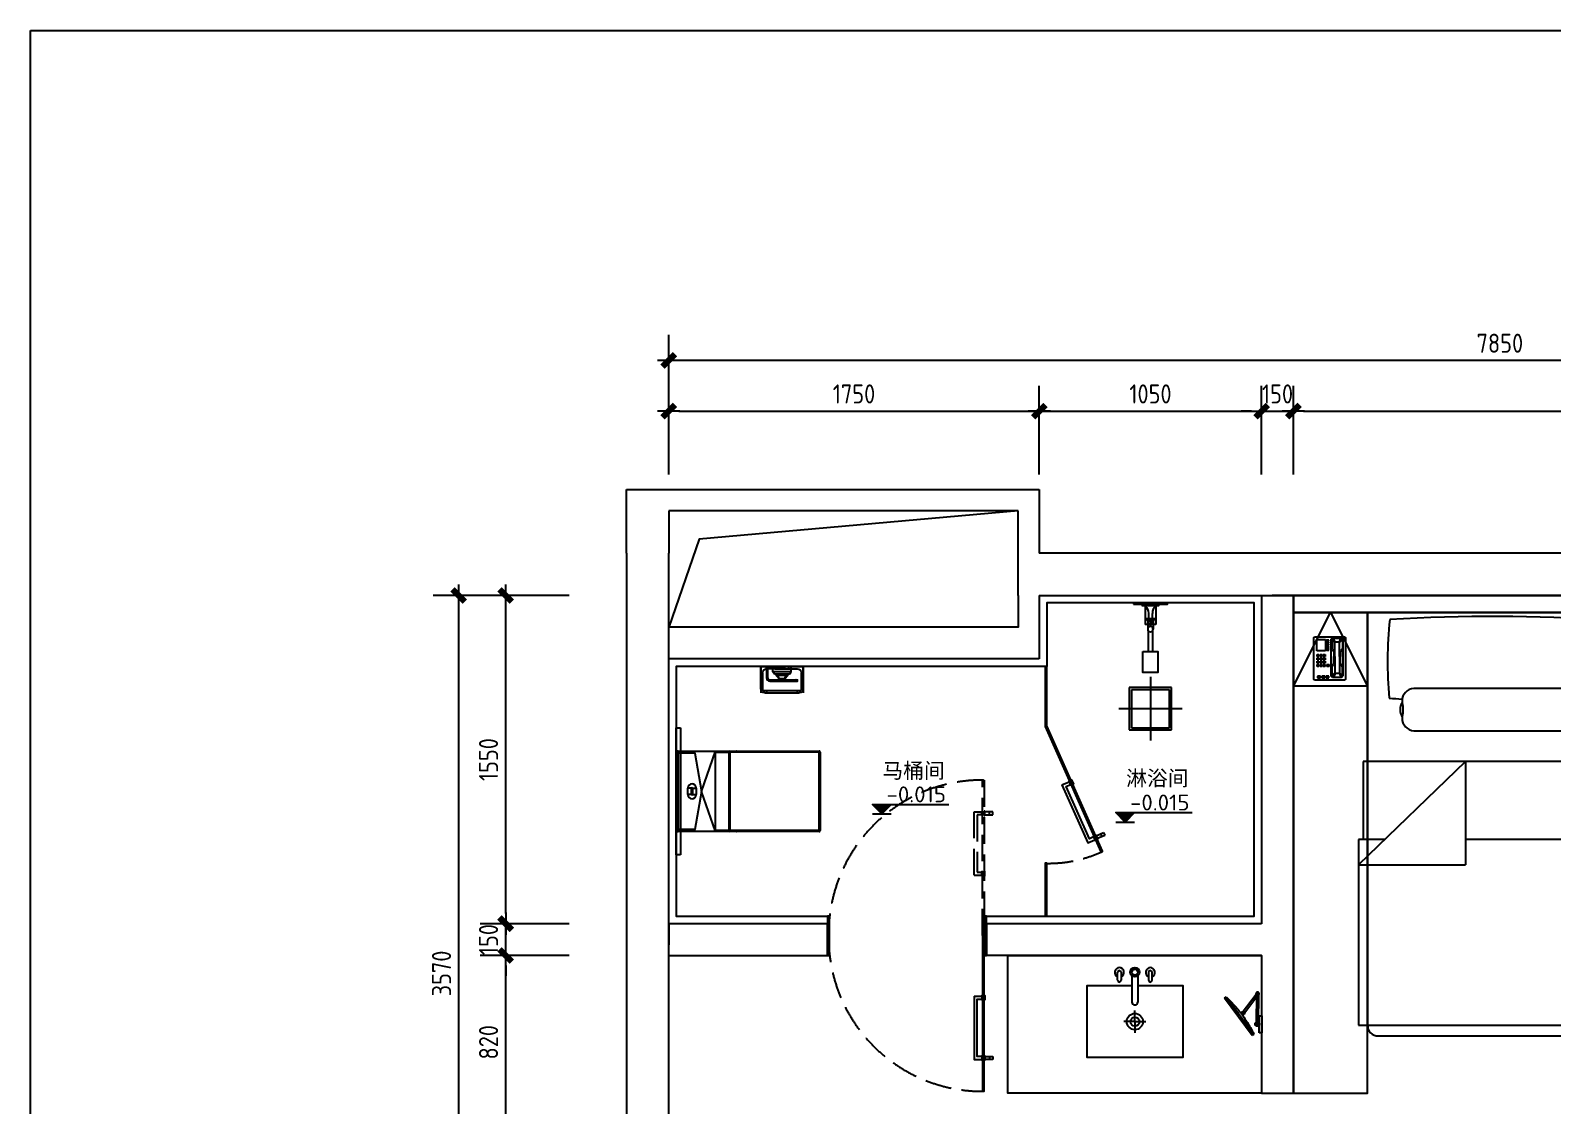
# Model space of a CAD drawing. Header units: inches. Extents: x 193953 to 255442, y -114891 to -62384.
# Drawn here: x 209316 to 216504, y -81235 to -76158 of the extents above; entities that cross this region are included whole.
import ezdxf
from ezdxf.enums import TextEntityAlignment as Align

# ---------------------------------------------------------------- set-up
doc = ezdxf.new("R2010")
doc.units = ezdxf.units.IN
doc.header["$LTSCALE"] = 500
doc.header["$MEASUREMENT"] = 0
for name, pattern in [('ACAD_ISO03W100', [30, 12, -18]), ('DASH', [0.35, 0.25, -0.1]), ('DOM-虚线', [0.35, 0.25, -0.1]), ('HIDDEN', [0.375, 0.25, -0.125, 0, 0]), ('家具平面底图$0$DOM-虚线', [0.35, 0.25, -0.1]), ('家具平面底图$0$DOM-门开启线', [0.666666, 0.333333, -0.111111, 0.111111, -0.111111])]:
    doc.linetypes.add(name, pattern=pattern)
for name, color, linetype in [('0-索引文字', 50, 'Continuous'), ('F-洁具-DOM', 1, 'Continuous'), ('F-活动家私(0.25)-DOM', 2, 'Continuous'), ('P-平面门', 2, 'Continuous')]:
    doc.layers.add(name, color=color, linetype=linetype)
doc.styles.add('DOM-romans.shx', font='dim.shx')
doc.styles.add('家具平面底图$0$st', font='SIMYOU.TTF')
doc.dimstyles.new('DOM_DIM_1 80', dxfattribs={"dimscale": 60, "dimtxt": 1.5, "dimasz": 0.8, "dimexe": 2, "dimexo": 1.5, "dimgap": 0.6, "dimtad": 1, "dimdec": 0, "dimrnd": 5, "dimzin": 12, "dimdsep": 46, "dimtxsty": 'DOM-romans.shx', "dimblk": 'DOM_Dimension_Tick', "dimcen": 0.125, "dimclrd": 44, "dimclre": 44, "dimclrt": 50, "dimadec": 0, "dimazin": 0, "dimtfac": 1, "dimtdec": 0, "dimtix": 1, "dimtmove": 2, "dimatfit": 3, "dimldrblk": 'DOM_Leader_Arrow', "dimfxl": 0, "dimtvp": 1, "dimtolj": 1, "dimtzin": 0, "dimarcsym": 0})

# ---------------------------------------------------------------- blocks, each defined once
blk = doc.blocks.new('家具平面底图$0$A$C591D7FFC')
at = {"linetype": '家具平面底图$0$DOM-虚线', "ltscale": 150}
blk.add_lwpolyline([(300, -20), (-300, -20), (-300, 0), (300, 0)], close=True, dxfattribs=at)
blk = doc.blocks.new('家具平面底图$0$A$C619B377B')
at = {"linetype": 'Continuous'}
for p, q in [((-180, 0), (180, 0)), ((-190, -185.2), (-190, -10)), ((190, -10), (190, -185.2)), ((-189.5, -186.2), (-190, -185.2)), ((-189.5, -676), (-189.5, -186.1)), ((-184.5, -185.2), (184.5, -185.2)), ((189.5, -186.2), (190, -185.2)), ((189.5, -186.1), (189.5, -676)), ((189.5, -254), (-189.5, -254)), ((185.5, -680), (-185.5, -680))]:
    blk.add_line(p, q, dxfattribs=at)
at = {"color": 8, "linetype": 'Continuous'}
for p, q in [((-180, -88.3), (-180, 0)), ((180, -88.3), (180, 0)), ((190, -10), (-190, -10)), ((-15, -55), (15, -55)), ((-15, -73), (-15, -55)), ((15, -73), (15, -55)), ((-190, -185.2), (0, -120)), ((0, -120), (-180, -88.3)), ((-15, -73), (15, -73)), ((15, -77), (-15, -77)), ((-15, -77), (-15, -95)), ((15, -95), (-15, -95)), ((180, -88.3), (0, -120)), ((0, -120), (190, -185.2)), ((15, -77), (15, -95)), ((-184.5, -250), (-184.5, -185.2)), ((184.5, -185.2), (184.5, -250)), ((-189.5, -285), (-190, -285)), ((-190, -675), (-190, -285)), ((-185.5, -250), (185.5, -250)), ((-185.5, -680), (-185.5, -250)), ((185.5, -680), (185.5, -250)), ((190, -285), (189.5, -285)), ((190, -285), (190, -675)), ((-190, -675), (-189.5, -675)), ((-189.5, -676), (189.5, -676)), ((-188.7, -679.1), (-188.4, -678.8)), ((188.4, -678.8), (188.7, -679.1)), ((189.9, -675), (190, -675))]:
    blk.add_line(p, q, dxfattribs=at)
at = {"linetype": 'Continuous'}
for centre, radius, start, end in [((-180, -10), 10, 90, 180), ((-185.5, -676), 4, 180, 270), ((185.5, -676), 4, 270, 0)]:
    blk.add_arc(centre, radius, start, end, dxfattribs=at)
at = {"color": 8, "linetype": 'Continuous'}
for centre, radius, start, end in [((180, -10), 10, 0, 90), ((-15, -75), 20, 90, 270), ((15, -75), 20, 270, 90), ((-15, -75), 2, 90, 270), ((15, -75), 2, 270, 90), ((-185, -285), 5, 155.17913, 180), ((-185.5, -254), 4, 90, 180), ((185.5, -254), 4, 0, 90), ((185, -285), 5, 0, 24.75826), ((-185, -675), 5, 180, 217.3553), ((-175, -674.8), 14.5, 191.25653, 193.3174), ((-175.6, -674.9), 13.9, 193.30813, 196.97054), ((-186.9, -676.4), 3.26, 232.02368, 236.55821), ((-183.6, -663.5), 16.5, 252.06254, 255.37073), ((-183.5, -662.9), 17.1, 255.35969, 256.56318), ((183.5, -662.9), 17.1, 283.43682, 284.64031), ((183.6, -663.5), 16.5, 284.62927, 287.93746), ((186.9, -676.4), 3.26, 303.44179, 307.97632), ((175.6, -674.9), 13.9, 343.02946, 346.69187), ((185, -675), 5, 322.62333, 0), ((175, -674.8), 14.5, 346.6826, 348.74347)]:
    blk.add_arc(centre, radius, start, end, dxfattribs=at)
at = {"color": 8, "linetype": 'Continuous', "extrusion": (0, 0, -1)}
for centre, major_axis, start_param, end_param in [((-180, -90.9), (9.99, -1.89), 3.092725, 4.663521), ((180, -90.9), (9.99, 1.89), -1.521928, 0.048868)]:
    blk.add_ellipse(centre, major_axis=major_axis, ratio=0.25825, start_param=start_param, end_param=end_param, dxfattribs=at)
at = {"linetype": 'Continuous', "extrusion": (0, 0, -1)}
for centre, start_param, end_param in [((-184.5, -186.1), 3.145147, 4.712389), ((184.5, -186.1), 4.712389, 6.279631)]:
    blk.add_ellipse(centre, major_axis=(5, 0), ratio=0.176327, start_param=start_param, end_param=end_param, dxfattribs=at)
at = {"layer": 'F-洁具-DOM'}
blk.add_blockref('家具平面底图$0$A$C591D7FFC', (0, 0), dxfattribs=at)
blk = doc.blocks.new('家具平面底图$0$dfsggag')
at = {"color": 8, "linetype": '家具平面底图$0$DOM-虚线', "ltscale": 80}
for p, q in [((-34.9, 36.8), (-42.9, 25.1)), ((-42.9, 25.1), (-42.9, 0)), ((-42.9, 25.1), (42.9, 25.1)), ((-42.9, 0), (42.9, 0)), ((-34.9, 36.8), (34.9, 36.8)), ((-27, 43.6), (-12.7, 59.3)), ((-27, 43.6), (-20.4, 42.7)), ((-27, 43.6), (-27, 36.8)), ((-11.1, 59.3), (-20.4, 42.7)), ((-20.4, 42.7), (20.4, 42.7)), ((-20.4, 42.7), (-20.4, 36.8)), ((-12.7, 59.3), (12.7, 59.3)), ((11.1, 59.3), (20.4, 42.7)), ((27, 43.6), (12.7, 59.3)), ((27, 43.6), (20.4, 42.7)), ((20.4, 42.7), (20.4, 36.8)), ((27, 43.6), (27, 36.8)), ((34.9, 36.8), (42.9, 25.1)), ((42.9, 25.1), (42.9, 0))]:
    blk.add_line(p, q, dxfattribs=at)
for points in [[(-11.3, 11.2), (-4.7, 11.2), (-4.7, 5.1), (-11.3, 5.1)], [(1.2, 11.2), (7.8, 11.2), (7.8, 5.1), (1.2, 5.1)], [(13.6, 11.2), (20.2, 11.2), (20.2, 5.1), (13.6, 5.1)]]:
    blk.add_lwpolyline(points, close=True, dxfattribs=at)
blk = doc.blocks.new('家具平面底图$0$A$C08F94FB0')
at = {"linetype": 'Continuous'}
for p, q in [((-100.5, 0), (-30.5, 0)), ((-100.5, -105), (-100.5, 0)), ((-30.5, 0), (-30.5, -7)), ((100.5, 0), (30.5, 0)), ((100.5, -105), (100.5, 0)), ((-0.5, -125), (-80.5, -125)), ((80.5, -125), (-0.5, -125))]:
    blk.add_line(p, q, dxfattribs=at)
at = {"color": 8, "linetype": 'Continuous'}
for p, q in [((-30.5, 0), (30.5, 0)), ((-91.5, -105), (-91.5, -31)), ((-0.5, -11), (-71.5, -11)), ((34.5, -11), (-36.3, -11)), ((30.5, 0), (30.5, -7)), ((34.5, -11), (71.5, -11)), ((91.5, -31), (91.5, -105)), ((-80.5, -116), (-0.5, -116)), ((-0.5, -116), (80.5, -116))]:
    blk.add_line(p, q, dxfattribs=at)
at = {"color": 8}
for p, q in [((-72.1, -116), (-72.1, -125)), ((73.5, -116), (73.5, -125))]:
    blk.add_line(p, q, dxfattribs=at)
at = {"color": 8, "linetype": 'Continuous'}
for centre, radius, start, end in [((-71.5, -31), 20, 90, 180), ((34.5, -7), 4, 180, 270), ((71.5, -31), 20, 0, 90), ((-80.5, -105), 11, 180, 270), ((80.5, -105), 11, 270, 0)]:
    blk.add_arc(centre, radius, start, end, dxfattribs=at)
at = {"linetype": 'Continuous'}
for centre, radius, start, end in [((-34.5, -7), 4, 270, 0), ((-80.5, -105), 20, 180, 270), ((80.5, -105), 20, 270, 0)]:
    blk.add_arc(centre, radius, start, end, dxfattribs=at)
blk = doc.blocks.new('家具平面底图$0$A$C2B4824DF')
for p, q in [((63.5, -57), (63.5, 72.7)), ((69.2, 73), (63.8, 73)), ((69.5, -57), (69.5, 72.7)), ((0, -13.5), (0, -72.5)), ((9.5, -13), (0.5, -13)), ((10, -73), (10, -13.5)), ((53.5, -67), (10, -67)), ((0.5, -73), (9.5, -73)), ((10, -73), (53.5, -73))]:
    blk.add_line(p, q)
at = {"color": 250}
for p, q in [((63.8, -57), (63.8, 73)), ((69.2, -57), (69.2, 73)), ((69.5, 69), (63.5, 69)), ((69.5, 66.2), (63.5, 66.2)), ((69.5, 62.1), (63.5, 62.1)), ((63.8, 65.9), (69.2, 65.9)), ((69.2, 64.9), (63.8, 64.9)), ((10, -13.5), (0, -13.5)), ((0.5, -73), (0.5, -13)), ((9.5, -73), (9.5, -13)), ((53.5, -67.3), (10, -67.3)), ((53.5, -67.3), (53.5, -67)), ((69.5, -47.1), (63.5, -47.1)), ((69.5, -51.2), (63.5, -51.2)), ((63.8, -57), (63.5, -57)), ((69.2, -49.9), (63.8, -49.9)), ((69.2, -50.9), (63.8, -50.9)), ((69.2, -57), (69.5, -57)), ((10, -72.5), (0, -72.5)), ((10, -72.7), (53.5, -72.7)), ((53.5, -72.7), (53.5, -73))]:
    blk.add_line(p, q, dxfattribs=at)
for centre, radius, start, end in [((63.8, 72.7), 0.3, 90, 180), ((69.2, 72.7), 0.3, 0, 90), ((0.5, -13.5), 0.5, 90, 180), ((9.5, -13.5), 0.5, 0, 90), ((53.5, -57), 16, 270, 0), ((53.5, -57), 10, 270, 0), ((0.5, -72.5), 0.5, 180, 270), ((9.5, -72.5), 0.5, 270, 342.30987)]:
    blk.add_arc(centre, radius, start, end)
for radius in [15.7, 10.3]:
    blk.add_arc((53.5, -57), radius, 270, 0, dxfattribs=at)
for points, start_tangent, end_tangent in [([(63.5, 66.2), (63.5, 66.1), (63.6, 66), (63.7, 65.9), (63.8, 65.9)], (0, -1), (1, 0)), ([(63.5, 65.2), (63.5, 65.1), (63.6, 65), (63.7, 64.9), (63.8, 64.9)], (0, -1), (1, 0)), ([(69.2, 65.9), (69.3, 65.9), (69.4, 66), (69.5, 66.1), (69.5, 66.2)], (1, 0), (0, 1)), ([(69.5, 65.2), (69.5, 65.1), (69.4, 65), (69.3, 64.9), (69.2, 64.9)], (0, -1), (-1, 0)), ([(63.5, -50.2), (63.5, -50.1), (63.6, -50), (63.7, -49.9), (63.8, -49.9)], (0, 1), (1, 0)), ([(63.8, -50.9), (63.7, -50.9), (63.6, -51), (63.5, -51.1), (63.5, -51.2)], (-1, 0), (0, -1)), ([(69.5, -50.2), (69.5, -50.1), (69.4, -50), (69.3, -49.9), (69.2, -49.9)], (0, 1), (-1, 0)), ([(69.5, -51.2), (69.5, -51.1), (69.4, -51), (69.3, -50.9), (69.2, -50.9)], (0, 1), (-1, 0))]:
    blk.add_spline(points, degree=3, dxfattribs=dict(at, start_tangent=start_tangent, end_tangent=end_tangent))
blk = doc.blocks.new('A$Ce1599806')
at = {"layer": 'F-洁具-DOM', "xscale": -1, "rotation": 180}
blk.add_blockref('家具平面底图$0$A$C08F94FB0', (0, 0), dxfattribs=at)
at = {"layer": 'F-洁具-DOM', "rotation": 90}
blk.add_blockref('家具平面底图$0$A$C2B4824DF', (0, 0), dxfattribs=at)
at = {"layer": 'F-洁具-DOM'}
blk.add_blockref('家具平面底图$0$dfsggag', (0, 0), dxfattribs=at)
blk = doc.blocks.new('家具平面底图$0$A$C3001446E')
at = {"color": 8, "linetype": '家具平面底图$0$DOM-门开启线', "ltscale": 100}
for p, q in [((-500, 150), (-500, -150)), ((-350, 0), (-650, 0))]:
    blk.add_line(p, q, dxfattribs=at)
at = {"color": 250}
for p, q in [((-131.9, 9.6), (-229.4, 9.6)), ((-85.6, 12.4), (-124.2, 12.4)), ((-85.6, -13.1), (-85.6, 12.4)), ((-85.6, -9.7), (-85.6, 9)), ((-85.6, 9), (-49.5, 9)), ((-131.9, -10.4), (-229.4, -10.4)), ((-85.6, -13.1), (-124.2, -13.1)), ((0, -25), (-5.9, -25))]:
    blk.add_line(p, q, dxfattribs=at)
for p, q in [((-102.2, 25, 0), (-102.2, -25, 0)), ((-77.2, 25, 0), (-102.2, 25, 0)), ((-74.7, 20.8, 0), (-79.9, 20.8, 0)), ((-77.2, 25, 0), (-77.2, 20.8, 0)), ((-13, 25, 0), (-74.7, 25, 0)), ((-77.2, -25, 0), (-102.2, -25, 0)), ((-74.7, -20.8, 0), (-79.9, -20.8, 0)), ((-77.2, -20.8, 0), (-77.2, -25, 0)), ((-13, -25, 0), (-74.7, -25, 0))]:
    blk.add_line(p, q)
at = {"color": 8}
blk.add_line((-74.7, 25, 0), (-74.7, -25, 0), dxfattribs=at)
at = {"linetype": '家具平面底图$0$DOM-虚线', "ltscale": 100}
blk.add_lwpolyline([(-600, -100), (-600, 100), (-400, 100), (-400, -100)], close=True, dxfattribs=at)
at = {"color": 8, "linetype": '家具平面底图$0$DOM-虚线', "ltscale": 100}
blk.add_lwpolyline([(-590, -90), (-590, 90), (-410, 90), (-410, -90)], close=True, dxfattribs=at)
for points in [[(-6.5, -80), (-6.5, 80), (0, 80), (0, -80)], [(-13, -40), (-13, 40), (-6.5, 40), (-6.5, -40)]]:
    blk.add_lwpolyline(points, close=True)
at = {"color": 250}
for points in [[(-229.4, -35.4), (-229.4, 34.6), (-328.7, 34.6), (-328.7, -35.4)], [(0, -25), (-9.8, -25), (-9.8, 25), (0, 25)]]:
    blk.add_lwpolyline(points, close=True, dxfattribs=at)
for points in [[(-9.8, 25), (-14.6, 25, -0.211273), (-49.5, 9, -0.201002)], [(-9.8, -25), (-14.6, -25, 0.210081), (-49.1, -9.7), (-85.6, -9.7)]]:
    blk.add_lwpolyline(points, format="xyb", dxfattribs=at)
blk.add_circle((-124, -0.4), 12.7, dxfattribs=at)
at = {"color": 8}
blk.add_circle((-93.8, 0), 4.17, dxfattribs=at)
blk.add_arc((-43.8, 0, 0), 41.7, 143.1301, 216.8699, dxfattribs=at)
blk = doc.blocks.new('A$C358C41F5')
at = {"color": 8, "linetype": 'DASH', "ltscale": 200}
for p, q in [((-99.4, -53.7), (-93.4, -58.2)), ((-93, -55.2), (-27.3, -142.1)), ((-90.5, -41.6), (-84.4, -46.1)), ((-85, -49.2), (-19.5, -136)), ((-24.9, -138), (-26.8, -9.4)), ((-14.9, -137.6), (-16.8, -9.3))]:
    blk.add_line(p, q, dxfattribs=at)
for points in [[(-168.6, -129.9), (-37.3, 46.5), (-45.3, 52.5), (-176.6, -124)], [(-12, -40), (0, -40), (0, 40), (-12, 40)]]:
    blk.add_lwpolyline(points, close=True, dxfattribs=at)
for centre, radius in [((-22, -0.7), 5), ((-89, -52.2), 4), ((-19.7, -143.8), 7.85), ((-19.7, -143.8), 5)]:
    blk.add_circle(centre, radius, dxfattribs=at)
for centre, radius, start, end in [((-579.8, 312.6), 604.1, 312.89604, 333.78331), ((-22, -0.7), 10, 300.87226, 240.87226), ((-89, -52.2), 5, 37.05191, 217.05191), ((-88.9, -52.1), 7.5, 233.33968, 53.33968), ((-21.8, -13.6), 6.6, 41.62749, 140.11703)]:
    blk.add_arc(centre, radius, start, end, dxfattribs=at)
blk = doc.blocks.new('A$C9fdc28cc')
at = {"layer": 'F-洁具-DOM'}
blk.add_blockref('A$C358C41F5', (0, 0), dxfattribs=at)
blk = doc.blocks.new('ehgerhh')
at = {"color": 8, "linetype": 'HIDDEN', "ltscale": 100}
for p in [(87188.5, -14428.5), (86683.9, -14915.7)]:
    blk.add_line(p, (87188.5, -14915.7), dxfattribs=at)
blk.add_lwpolyline([(86725.9, -13724.3), (86725.9, -15674.3, 0.414214), (86775.9, -15724.3), (87925.9, -15724.3, 0.414214), (87975.9, -15674.3), (87975.9, -13724.3)], format="xyb", close=True)
at = {"color": 8}
for points in [[(86944.2, -14283.3), (87748.9, -14283.3, 0.392708), (87803.9, -14224.1, 0.035252), (87803.3, -14215.8, -0.092308), (87803.3, -14150.8, 0.035252), (87803.9, -14142.5, 0.392708), (87748.9, -14083.3), (86944.2, -14083.3, 0.392708), (86889.2, -14142.5, 0.035252), (86889.8, -14150.8, -0.092308), (86889.8, -14215.8, 0.035252), (86889.2, -14224.1, 0.392708), (86944.2, -14283.3, -27.022466)], [(86889.8, -14150.8, 0.307692), (86889.8, -14215.8, -1.888889)], [(87803.3, -14150.8, -0.307692), (87803.3, -14215.8, 1.888889)]]:
    blk.add_lwpolyline(points, format="xyb", dxfattribs=at)
at = {"color": 8, "linetype": 'HIDDEN', "ltscale": 100}
for points in [[(87188.5, -14428.5), (86683.9, -14915.7)], [(87994.7, -14796.9), (87994.7, -14428.5), (86705.6, -14428.5), (86705.6, -14796.9)], [(86806.9, -14796.9), (86683.9, -14796.9), (86683.9, -15674.3), (88016.4, -15674.3), (88016.4, -14796.9), (87188.5, -14796.9)]]:
    blk.add_lwpolyline(points, dxfattribs=at)
at = {"color": 8}
for centre, radius, start, end in [((88733.6, -13953.3), 1912.9, 174.14901, 185.27599), ((87318.1, -21761.5), 8018, 86.09715, 93.4853), ((85960.1, -13949.1), 1912.9, 354.95315, 5.60895), ((87118, -10431.2), 3709.4, 265.52843, 266.47472), ((87451.5, -10431.2), 3709.4, 275.40607, 276.4095)]:
    blk.add_arc(centre, radius, start, end, dxfattribs=at)
at = {"layer": 'F-活动家私(0.25)-DOM', "color": 8, "style": '家具平面底图$0$st', "width": 0.8}
blk.add_text('1250*2000', height=100, rotation=270, dxfattribs=at).set_placement((87860.9, -15239.1), align=Align.MIDDLE_CENTER)
blk = doc.blocks.new('ehrhhsss')
at = {"layer": 'F-活动家私(0.25)-DOM', "color": 8, "linetype": 'DOM-虚线', "ltscale": 80}
for p, q in [((301231.8, 416361.5), (301234.6, 416364.4)), ((301231.8, 416163.2), (301231.8, 416361.5)), ((301234.6, 416364.4), (301378.3, 416364.4)), ((301246.1, 416298.3), (301246.1, 416351.4)), ((301246.1, 416351.4), (301287.8, 416351.4)), ((301287.8, 416351.4), (301287.8, 416298.3)), ((301292.1, 416348.6), (301292.1, 416344.2)), ((301303.6, 416348.6), (301292.1, 416348.6)), ((301292.1, 416344.2), (301303.6, 416344.2)), ((301303.6, 416339.9), (301292.1, 416339.9)), ((301292.1, 416339.9), (301292.1, 416335.6)), ((301292.1, 416335.6), (301303.6, 416335.6)), ((301303.6, 416331.3), (301292.1, 416331.3)), ((301292.1, 416331.3), (301292.1, 416327)), ((301303.6, 416344.2), (301303.6, 416348.6)), ((301303.6, 416335.6), (301303.6, 416339.9)), ((301303.6, 416327), (301303.6, 416331.3)), ((301313.7, 416352.9), (301319.4, 416360)), ((301313.7, 416179), (301313.7, 416352.9)), ((301319.4, 416355.7), (301318, 416350)), ((301318, 416350), (301318, 416311.2)), ((301318, 416350), (301330.9, 416337.1)), ((301319.4, 416360), (301362.5, 416360)), ((301325.2, 416358.6), (301319.4, 416355.7)), ((301325.2, 416358.6), (301359.6, 416358.6)), ((301332.3, 416339.9), (301325.2, 416358.6)), ((301330.9, 416337.1), (301332.3, 416339.9)), ((301330.9, 416272.4), (301330.9, 416337.1)), ((301352.5, 416339.9), (301332.3, 416339.9)), ((301352.5, 416339.9), (301359.6, 416358.6)), ((301353.9, 416337.1), (301352.5, 416339.9)), ((301366.8, 416350), (301353.9, 416337.1)), ((301353.9, 416272.4), (301353.9, 416337.1)), ((301359.6, 416358.6), (301365.4, 416355.7)), ((301362.5, 416360), (301369.7, 416352.9)), ((301365.4, 416355.7), (301366.8, 416350)), ((301366.8, 416350), (301366.8, 416311.2)), ((301369.7, 416352.9), (301369.7, 416180.4)), ((301378.3, 416364.4), (301381.2, 416361.5)), ((301381.2, 416361.5), (301381.2, 416163.2)), ((301287.8, 416298.3), (301246.1, 416298.3)), ((301247.6, 416281), (301256.2, 416281)), ((301247.6, 416272.4), (301247.6, 416281)), ((301256.2, 416272.4), (301247.6, 416272.4)), ((301247.6, 416265.2), (301256.2, 416265.2)), ((301247.6, 416256.6), (301247.6, 416265.2)), ((301256.2, 416281), (301256.2, 416272.4)), ((301256.2, 416265.2), (301256.2, 416256.6)), ((301261.9, 416281), (301270.6, 416281)), ((301261.9, 416272.4), (301261.9, 416281)), ((301270.6, 416272.4), (301261.9, 416272.4)), ((301261.9, 416265.2), (301270.6, 416265.2)), ((301261.9, 416256.6), (301261.9, 416265.2)), ((301270.6, 416281), (301270.6, 416272.4)), ((301270.6, 416265.2), (301270.6, 416256.6)), ((301276.3, 416272.4), (301276.3, 416281)), ((301276.3, 416281), (301284.9, 416281)), ((301284.9, 416272.4), (301276.3, 416272.4)), ((301276.3, 416265.2), (301284.9, 416265.2)), ((301276.3, 416256.6), (301276.3, 416265.2)), ((301284.9, 416281), (301284.9, 416272.4)), ((301284.9, 416265.2), (301284.9, 416256.6)), ((301292.1, 416327), (301303.6, 416327)), ((301303.6, 416322.7), (301292.1, 416322.7)), ((301292.1, 416322.7), (301292.1, 416318.4)), ((301292.1, 416318.4), (301303.6, 416318.4)), ((301303.6, 416314.1), (301292.1, 416314.1)), ((301292.1, 416314.1), (301292.1, 416309.8)), ((301292.1, 416309.8), (301303.6, 416309.8)), ((301303.6, 416305.4), (301292.1, 416305.4)), ((301292.1, 416305.4), (301292.1, 416301.1)), ((301292.1, 416301.1), (301303.6, 416301.1)), ((301303.6, 416318.4), (301303.6, 416322.7)), ((301303.6, 416309.8), (301303.6, 416314.1)), ((301303.6, 416301.1), (301303.6, 416305.4)), ((301318, 416311.2), (301320.9, 416304)), ((301320.9, 416304), (301325.2, 416296.8)), ((301325.2, 416296.8), (301326.6, 416286.8)), ((301326.6, 416286.8), (301326.6, 416272.4)), ((301326.6, 416245.1), (301326.6, 416272.4)), ((301330.9, 416272.4), (301330.9, 416194.8)), ((301353.9, 416272.4), (301353.9, 416194.8)), ((301359.6, 416296.8), (301358.2, 416286.8)), ((301358.2, 416286.8), (301358.2, 416272.4)), ((301358.2, 416245.1), (301358.2, 416272.4)), ((301364, 416304), (301359.6, 416296.8)), ((301366.8, 416311.2), (301364, 416304)), ((301256.2, 416256.6), (301247.6, 416256.6)), ((301247.6, 416249.4), (301256.2, 416249.4)), ((301247.6, 416240.8), (301247.6, 416249.4)), ((301256.2, 416240.8), (301247.6, 416240.8)), ((301247.6, 416233.6), (301256.2, 416233.6)), ((301247.6, 416225), (301247.6, 416233.6)), ((301256.2, 416225), (301247.6, 416225)), ((301256.2, 416249.4), (301256.2, 416240.8)), ((301256.2, 416233.6), (301256.2, 416225)), ((301270.6, 416256.6), (301261.9, 416256.6)), ((301261.9, 416249.4), (301270.6, 416249.4)), ((301261.9, 416240.8), (301261.9, 416249.4)), ((301270.6, 416240.8), (301261.9, 416240.8)), ((301261.9, 416233.6), (301270.6, 416233.6)), ((301261.9, 416225), (301261.9, 416233.6)), ((301270.6, 416225), (301261.9, 416225)), ((301270.6, 416249.4), (301270.6, 416240.8)), ((301270.6, 416233.6), (301270.6, 416225)), ((301284.9, 416256.6), (301276.3, 416256.6)), ((301276.3, 416240.8), (301276.3, 416249.4)), ((301276.3, 416249.4), (301284.9, 416249.4)), ((301284.9, 416240.8), (301276.3, 416240.8)), ((301276.3, 416233.6), (301284.9, 416233.6)), ((301276.3, 416225), (301276.3, 416233.6)), ((301284.9, 416225), (301276.3, 416225)), ((301284.9, 416249.4), (301284.9, 416240.8)), ((301284.9, 416233.6), (301284.9, 416225)), ((301293.6, 416225), (301293.6, 416233.6)), ((301293.6, 416233.6), (301305, 416233.6)), ((301305, 416225), (301293.6, 416225)), ((301305, 416233.6), (301305, 416225)), ((301318, 416220.7), (301320.9, 416227.9)), ((301318, 416181.9), (301318, 416220.7)), ((301318, 416181.9), (301330.9, 416194.8)), ((301320.9, 416227.9), (301325.2, 416235)), ((301325.2, 416235), (301326.6, 416245.1)), ((301332.3, 416191.9), (301325.2, 416173.3)), ((301330.9, 416194.8), (301332.3, 416191.9)), ((301352.5, 416191.9), (301332.3, 416191.9)), ((301353.9, 416194.8), (301352.5, 416191.9)), ((301352.5, 416191.9), (301359.6, 416173.3)), ((301366.8, 416181.9), (301353.9, 416194.8)), ((301359.6, 416235), (301358.2, 416245.1)), ((301364, 416227.9), (301359.6, 416235)), ((301366.8, 416220.7), (301364, 416227.9)), ((301366.8, 416181.9), (301366.8, 416220.7)), ((301234.6, 416160.3), (301231.8, 416163.2)), ((301378.3, 416160.3), (301234.6, 416160.3)), ((301249, 416179), (301249, 416170.4)), ((301263.4, 416179), (301249, 416179)), ((301249, 416170.4), (301263.4, 416170.4)), ((301263.4, 416170.4), (301263.4, 416179)), ((301269.1, 416179), (301269.1, 416170.4)), ((301283.5, 416179), (301269.1, 416179)), ((301269.1, 416170.4), (301283.5, 416170.4)), ((301283.5, 416170.4), (301283.5, 416179)), ((301303.6, 416179), (301289.2, 416179)), ((301289.2, 416179), (301289.2, 416170.4)), ((301289.2, 416170.4), (301303.6, 416170.4)), ((301303.6, 416170.4), (301303.6, 416179)), ((301320.9, 416171.8), (301313.7, 416179)), ((301319.4, 416176.1), (301318, 416181.9)), ((301325.2, 416173.3), (301319.4, 416176.1)), ((301341.1, 416171.8), (301320.9, 416171.8)), ((301362.5, 416171.8), (301320.9, 416171.8)), ((301325.2, 416173.3), (301341, 416173.3)), ((301325.2, 416173.3), (301359.6, 416173.3)), ((301359.6, 416173.3), (301365.4, 416176.1)), ((301369.7, 416180.4), (301362.5, 416171.8)), ((301365.4, 416176.1), (301366.8, 416181.9)), ((301381.2, 416163.2), (301378.3, 416160.3))]:
    blk.add_line(p, q, dxfattribs=at)
blk = doc.blocks.new('A$Cf806ce17')
at = {"color": 4}
blk.add_blockref('ehrhhsss', (-301306.5, -416364.4), dxfattribs=at)
blk = doc.blocks.new('A$Cf66d3db0')
at = {"color": 4}
blk.add_lwpolyline([(-12802.3, 7040.2), (0, 7040.2), (0, 0), (-12802.3, 0)], close=True, dxfattribs=at)
blk = doc.blocks.new('DOM_Dimension_Tick')
at = {"color": 0, "linetype": 'ByBlock'}
for p, q in [((-1.09, 0), (0, 0)), ((0, 0), (1.09, 0))]:
    blk.add_line(p, q, dxfattribs=at)
at = {"color": 0, "linetype": 'Continuous', "const_width": 0.608}
blk.add_lwpolyline([(-0.61, -0.61), (0.61, 0.61)], dxfattribs=at)
blk = doc.blocks.new('*D435')
at = {"color": 44, "lineweight": -2, "transparency": 16777216}
for p, q in [((211860.5, -80526.4), (211440.5, -80526.4)), ((211560.5, -81298.4), (211560.5, -80574.4)), ((211860.5, -81346.4), (211440.5, -81346.4))]:
    blk.add_line(p, q, dxfattribs=at)
at = {"layer": 'Defpoints', "color": 0, "transparency": 16777216}
for p in [(211560.5, -80526.4), (212330.4, -80526.4), (212230.4, -81346.4)]:
    blk.add_point(p, dxfattribs=at)
at = {"color": 44, "lineweight": -2, "transparency": 16777216, "xscale": 48, "yscale": 48, "zscale": 48}
for p, rotation in [((211560.5, -80526.4), 90), ((211560.5, -81346.4), 270)]:
    blk.add_blockref('DOM_Dimension_Tick', p, dxfattribs=dict(at, rotation=rotation))
at = {"color": 50, "transparency": 16777216, "insert": (211479.5, -80936.4), "char_height": 90, "attachment_point": 5, "rotation": 90, "style": 'DOM-romans.shx'}
blk.add_mtext('\\A1;820', dxfattribs=at)
blk = doc.blocks.new('DOM_Leader_Arrow')
at = {"color": 0, "linetype": 'ByBlock'}
blk.add_line((0, 0), (-1.5, 0), dxfattribs=at)
for points in [[(-1.29, 1), (-0.89, 1.28), (-0.36, 0), (0, 0)], [(-1.29, -1), (-0.89, -1.28), (-0.36, 0), (0, 0)]]:
    blk.add_solid(points, dxfattribs=at)
blk = doc.blocks.new('*D436')
at = {"color": 44, "lineweight": -2, "transparency": 16777216}
for p, q in [((211560.5, -80328.4), (211560.5, -80280.4)), ((211860.5, -80376.4), (211440.5, -80376.4)), ((211560.5, -80526.4), (211560.5, -80376.4)), ((211860.5, -80526.4), (211440.5, -80526.4)), ((211560.5, -80574.4), (211560.5, -80622.4))]:
    blk.add_line(p, q, dxfattribs=at)
at = {"layer": 'Defpoints', "color": 0, "transparency": 16777216}
for p in [(211560.5, -80376.4), (212330.4, -80376.4), (212330.4, -80526.4)]:
    blk.add_point(p, dxfattribs=at)
at = {"color": 44, "lineweight": -2, "transparency": 16777216, "xscale": 48, "yscale": 48, "zscale": 48}
for p, rotation in [((211560.5, -80376.4), 270), ((211560.5, -80526.4), 90)]:
    blk.add_blockref('DOM_Dimension_Tick', p, dxfattribs=dict(at, rotation=rotation))
at = {"color": 50, "transparency": 16777216, "insert": (211479.5, -80451.4), "char_height": 90, "attachment_point": 5, "rotation": 90, "style": 'DOM-romans.shx'}
blk.add_mtext('\\A1;150', dxfattribs=at)
blk = doc.blocks.new('*D437')
at = {"color": 44, "lineweight": -2, "transparency": 16777216}
for p, q in [((211860.5, -78826.4), (211440.5, -78826.4)), ((211560.5, -80328.4), (211560.5, -78874.4)), ((211860.5, -80376.4), (211440.5, -80376.4))]:
    blk.add_line(p, q, dxfattribs=at)
at = {"layer": 'Defpoints', "color": 0, "transparency": 16777216}
for p in [(211560.5, -78826.4), (214080.4, -78826.4), (212330.4, -80376.4)]:
    blk.add_point(p, dxfattribs=at)
at = {"color": 44, "lineweight": -2, "transparency": 16777216, "xscale": 48, "yscale": 48, "zscale": 48}
for p, rotation in [((211560.5, -78826.4), 90), ((211560.5, -80376.4), 270)]:
    blk.add_blockref('DOM_Dimension_Tick', p, dxfattribs=dict(at, rotation=rotation))
at = {"color": 50, "transparency": 16777216, "insert": (211479.5, -79601.4), "char_height": 90, "attachment_point": 5, "rotation": 90, "style": 'DOM-romans.shx'}
blk.add_mtext('\\A1;1550', dxfattribs=at)
blk = doc.blocks.new('*D438')
at = {"color": 44, "lineweight": -2, "transparency": 16777216}
for p, q in [((211560.5, -78826.4), (211218.5, -78826.4)), ((211338.5, -82348.4), (211338.5, -78874.4)), ((211560.5, -82396.4), (211218.5, -82396.4))]:
    blk.add_line(p, q, dxfattribs=at)
at = {"layer": 'Defpoints', "color": 0, "transparency": 16777216}
for p in [(211338.5, -78826.4), (211650.5, -78826.4), (211650.5, -82396.4)]:
    blk.add_point(p, dxfattribs=at)
at = {"color": 44, "lineweight": -2, "transparency": 16777216, "xscale": 48, "yscale": 48, "zscale": 48}
for p, rotation in [((211338.5, -78826.4), 90), ((211338.5, -82396.4), 270)]:
    blk.add_blockref('DOM_Dimension_Tick', p, dxfattribs=dict(at, rotation=rotation))
at = {"color": 50, "transparency": 16777216, "insert": (211257.5, -80611.4), "char_height": 90, "attachment_point": 5, "rotation": 90, "style": 'DOM-romans.shx'}
blk.add_mtext('\\A1;3570', dxfattribs=at)
blk = doc.blocks.new('*D439')
at = {"color": 44, "lineweight": -2, "transparency": 16777216}
for p, q in [((212330.4, -78255.8), (212330.4, -77835.8)), ((214080.4, -78255.8), (214080.4, -77835.8)), ((212378.4, -77955.8), (214032.4, -77955.8))]:
    blk.add_line(p, q, dxfattribs=at)
at = {"layer": 'Defpoints', "color": 0, "transparency": 16777216}
for p in [(214080.4, -77955.8), (212330.4, -79126.4), (214080.4, -79126.4)]:
    blk.add_point(p, dxfattribs=at)
at = {"color": 44, "lineweight": -2, "transparency": 16777216, "xscale": 48, "yscale": 48, "zscale": 48, "rotation": 180}
blk.add_blockref('DOM_Dimension_Tick', (212330.4, -77955.8), dxfattribs=at)
at = {"color": 44, "lineweight": -2, "transparency": 16777216, "xscale": 48, "yscale": 48, "zscale": 48}
blk.add_blockref('DOM_Dimension_Tick', (214080.4, -77955.8), dxfattribs=at)
at = {"color": 50, "transparency": 16777216, "insert": (213205.4, -77874.8), "char_height": 90, "attachment_point": 5, "style": 'DOM-romans.shx'}
blk.add_mtext('\\A1;1750', dxfattribs=at)
blk = doc.blocks.new('*D440')
at = {"color": 44, "lineweight": -2, "transparency": 16777216}
for p, q in [((214080.4, -78255.8), (214080.4, -77835.8)), ((215130.4, -78255.8), (215130.4, -77835.8)), ((214128.4, -77955.8), (215082.4, -77955.8))]:
    blk.add_line(p, q, dxfattribs=at)
at = {"layer": 'Defpoints', "color": 0, "transparency": 16777216}
for p in [(215130.4, -77955.8), (215130.4, -78826.4), (214080.4, -79126.4)]:
    blk.add_point(p, dxfattribs=at)
at = {"color": 44, "lineweight": -2, "transparency": 16777216, "xscale": 48, "yscale": 48, "zscale": 48, "rotation": 180}
blk.add_blockref('DOM_Dimension_Tick', (214080.4, -77955.8), dxfattribs=at)
at = {"color": 44, "lineweight": -2, "transparency": 16777216, "xscale": 48, "yscale": 48, "zscale": 48}
blk.add_blockref('DOM_Dimension_Tick', (215130.4, -77955.8), dxfattribs=at)
at = {"color": 50, "transparency": 16777216, "insert": (214605.4, -77874.8), "char_height": 90, "attachment_point": 5, "style": 'DOM-romans.shx'}
blk.add_mtext('\\A1;1050', dxfattribs=at)
blk = doc.blocks.new('*D441')
at = {"color": 44, "lineweight": -2, "transparency": 16777216}
for p, q in [((215130.4, -78255.8), (215130.4, -77835.8)), ((215280.4, -78255.8), (215280.4, -77835.8)), ((215082.4, -77955.8), (215034.4, -77955.8)), ((215130.4, -77955.8), (215280.4, -77955.8)), ((215328.4, -77955.8), (215376.4, -77955.8))]:
    blk.add_line(p, q, dxfattribs=at)
at = {"layer": 'Defpoints', "color": 0, "transparency": 16777216}
for p in [(215280.4, -77955.8), (215130.4, -78826.4), (215280.4, -78826.4)]:
    blk.add_point(p, dxfattribs=at)
at = {"color": 44, "lineweight": -2, "transparency": 16777216, "xscale": 48, "yscale": 48, "zscale": 48}
blk.add_blockref('DOM_Dimension_Tick', (215130.4, -77955.8), dxfattribs=at)
at = {"color": 44, "lineweight": -2, "transparency": 16777216, "xscale": 48, "yscale": 48, "zscale": 48, "rotation": 180}
blk.add_blockref('DOM_Dimension_Tick', (215280.4, -77955.8), dxfattribs=at)
at = {"color": 50, "transparency": 16777216, "insert": (215205.4, -77874.8), "char_height": 90, "attachment_point": 5, "style": 'DOM-romans.shx'}
blk.add_mtext('\\A1;150', dxfattribs=at)
blk = doc.blocks.new('*D442')
at = {"color": 44, "lineweight": -2, "transparency": 16777216}
for p, q in [((215280.4, -78255.8), (215280.4, -77835.8)), ((220180.4, -78255.8), (220180.4, -77835.8)), ((215328.4, -77955.8), (220132.4, -77955.8))]:
    blk.add_line(p, q, dxfattribs=at)
at = {"layer": 'Defpoints', "color": 0, "transparency": 16777216}
for p in [(220180.4, -77955.8), (215280.4, -78826.4), (220180.4, -78826.4)]:
    blk.add_point(p, dxfattribs=at)
at = {"color": 44, "lineweight": -2, "transparency": 16777216, "xscale": 48, "yscale": 48, "zscale": 48, "rotation": 180}
blk.add_blockref('DOM_Dimension_Tick', (215280.4, -77955.8), dxfattribs=at)
at = {"color": 44, "lineweight": -2, "transparency": 16777216, "xscale": 48, "yscale": 48, "zscale": 48}
blk.add_blockref('DOM_Dimension_Tick', (220180.4, -77955.8), dxfattribs=at)
at = {"color": 50, "transparency": 16777216, "insert": (217730.4, -77874.8), "char_height": 90, "attachment_point": 5, "style": 'DOM-romans.shx'}
blk.add_mtext('\\A1;4900', dxfattribs=at)
blk = doc.blocks.new('*D443')
at = {"color": 44, "lineweight": -2, "transparency": 16777216}
for p, q in [((212330.4, -78016.3), (212330.4, -77596.3)), ((220180.4, -78016.3), (220180.4, -77596.3)), ((220132.4, -77716.3), (212378.4, -77716.3))]:
    blk.add_line(p, q, dxfattribs=at)
at = {"layer": 'Defpoints', "color": 0, "transparency": 16777216}
for p in [(212330.4, -77716.3), (212330.4, -78826.4), (220180.4, -78826.4)]:
    blk.add_point(p, dxfattribs=at)
at = {"color": 44, "lineweight": -2, "transparency": 16777216, "xscale": 48, "yscale": 48, "zscale": 48, "rotation": 180}
blk.add_blockref('DOM_Dimension_Tick', (212330.4, -77716.3), dxfattribs=at)
at = {"color": 44, "lineweight": -2, "transparency": 16777216, "xscale": 48, "yscale": 48, "zscale": 48}
blk.add_blockref('DOM_Dimension_Tick', (220180.4, -77716.3), dxfattribs=at)
at = {"color": 50, "transparency": 16777216, "insert": (216255.4, -77635.3), "char_height": 90, "attachment_point": 5, "style": 'DOM-romans.shx'}
blk.add_mtext('\\A1;7850', dxfattribs=at)
blk = doc.blocks.new('DOM-平面标高符号')
blk.add_hatch(color=256).paths.add_polyline_path([(1.47, 1.5), (0, 0), (-1.47, 1.5)])
at = {"color": 150}
for p, q in [((-1.47, 1.5), (10.53, 1.5)), ((-1.47, 0), (1.47, 0))]:
    blk.add_line(p, q, dxfattribs=at)
blk.add_lwpolyline([(1.47, 1.5), (0, 0), (-1.47, 1.5)], close=True, dxfattribs=at)
at = {"style": 'DOM-romans.shx', "width": 0.444477}
blk.add_attdef('ELEV', text='', height=2.5, dxfattribs=at).set_placement((0.75, 1.82), (10.11, 1.82), align=Align.FIT)

msp = doc.modelspace()

# ---------------------------------------------------------------- linework, layer by layer
at = {"color": 4}
for p, q in [((212130.4, -78626.4), (212130.4, -78326.4)), ((212130.4, -78326.4), (214080.4, -78326.4)), ((214080.4, -78326.4), (214080.4, -78626.4)), ((213980.4, -78426.4), (212330.4, -78426.4)), ((212330.4, -78426.4), (212330.4, -78626.4)), ((213980.4, -78826.4), (213980.4, -78426.4)), ((214080.4, -78826.4), (214080.4, -79126.4)), ((215130.4, -78826.4), (215130.4, -80376.4)), ((215280.4, -78826.4), (215180.4, -78826.4)), ((215280.4, -81176.4), (215280.4, -78826.4)), ((214080.4, -79126.4), (212330.4, -79126.4)), ((213080.4, -80376.4), (212330.4, -80376.4)), ((212330.4, -80376.4), (212330.4, -80476.4)), ((213080.4, -80526.4), (213080.4, -80376.4)), ((215130.4, -80376.4), (213830.4, -80376.4)), ((213830.4, -80376.4), (213830.4, -80526.4)), ((212330.4, -80526.4), (213080.4, -80526.4)), ((215130.4, -80526.4), (213830.4, -80526.4)), ((215130.4, -80526.4), (215130.4, -81176.4)), ((215130.4, -81176.4), (215280.4, -81176.4))]:
    msp.add_line(p, q, dxfattribs=at)
at = {"color": 8}
for p, q in [((214349.7, -79960.8), (214383.5, -79945.7)), ((214389.6, -79959.4), (214355.8, -79974.5)), ((214369.8, -79951.8), (214375.9, -79965.5)), ((214383.5, -79945.7), (214389.6, -79959.4)), ((214531.8, -80838.7), (214531.8, -80786.2)), ((214531.8, -80838.7), (214479.3, -80838.7)), ((214531.8, -80838.7), (214584.3, -80838.7)), ((214531.8, -80838.7), (214531.8, -80891.2)), ((213823.3, -81003.2), (213860.3, -81003.2)), ((213845.3, -81003.2), (213845.4, -81018.2)), ((213860.3, -81003.2), (213860.4, -81018.2)), ((213860.4, -81018.2), (213823.4, -81018.2))]:
    msp.add_line(p, q, dxfattribs=at)
at = {"color": 2}
for p, q in [((214450.5, -80643.7), (214450.5, -80605.7)), ((214466.6, -80605.7), (214466.6, -80643.7)), ((214596.7, -80605.7), (214596.7, -80643.7)), ((214612.8, -80643.7), (214612.8, -80605.7))]:
    msp.add_line(p, q, dxfattribs=at)
at = {"color": 2, "ltscale": 0.5}
for p, q in [((214517.8, -80622.6), (214517.8, -80746.2)), ((214545.8, -80622.3), (214545.8, -80746.2))]:
    msp.add_line(p, q, dxfattribs=at)
at = {"color": 58}
msp.add_lwpolyline([(213980.4, -78426.4), (212473.9, -78560.5), (212330.4, -78976.4)], dxfattribs=at)
at = {"color": 4}
for points in [[(212130.4, -78626.4), (212130.4, -78626.4), (212130.4, -80146.4), (212130.4, -81346.4), (212330.4, -81346.4), (212330.4, -78976.4)], [(213980.4, -78826.4), (213980.4, -78976.4), (212330.4, -78976.4), (212330.4, -78626.4)], [(214080.4, -78826.4), (220330.4, -78826.4), (220330.4, -78626.4), (214080.4, -78626.4)]]:
    msp.add_lwpolyline(points, dxfattribs=at)
at = {"color": 2}
for points in [[(215280.4, -78906.4), (219980.4, -78906.4), (219980.4, -78826.4), (215280.4, -78826.4)], [(215280.4, -81176.4), (215630.4, -81176.4), (215630.4, -78906.4), (215280.4, -78906.4)], [(215130.4, -81176.4), (213931.8, -81176.4), (213931.8, -80526.4), (215130.4, -80526.4)]]:
    msp.add_lwpolyline(points, close=True, dxfattribs=at)
at = {"color": 3}
msp.add_lwpolyline([(213830.4, -80341.4), (215095.4, -80341.4), (215095.4, -78861.4), (214115.4, -78861.4), (214115.4, -79161.4), (212365.4, -79161.4), (212365.4, -80341.4), (213080.4, -80341.4)], dxfattribs=at)
at = {"color": 8}
msp.add_lwpolyline([(215280.4, -78906.4), (215630.4, -78906.4), (215630.4, -79254.5), (215280.4, -79254.5)], close=True, dxfattribs=at)
for points in [[(215280.4, -79254.5), (215455.4, -78906.4), (215630.4, -79254.5)], [(212764.9, -79161.4), (212764.9, -79286.4)], [(212764.9, -79161.4), (212965.9, -79161.4), (212965.9, -79286.4)], [(214187.3, -79721.1), (214221.1, -79706.1)], [(214230, -79718.6), (214223.9, -79704.9), (214222.7, -79702.1), (214219.9, -79703.3), (214221.1, -79706.1)], [(214221.1, -79706.1), (214228.4, -79722.5), (214231.2, -79721.3), (214230, -79718.6)], [(214237.3, -79715.3), (214231.2, -79701.6), (214230, -79698.9), (214232.7, -79697.6), (214233.9, -79700.4)], [(214233.9, -79700.4), (214241.2, -79716.8), (214238.5, -79718), (214237.3, -79715.3)], [(214187.3, -79721.1), (214309.2, -79995.2), (214343.1, -79980.2)], [(214337, -79966.5), (214316.9, -79975.4), (214207.1, -79728.7), (214227.2, -79719.8)], [(214345.8, -79979), (214339.7, -79965.3), (214338.5, -79962.5), (214335.7, -79963.7), (214337, -79966.5)], [(214337, -79966.5), (214344.3, -79982.9), (214347, -79981.7), (214345.8, -79979)], [(214353.1, -79975.7), (214347, -79962), (214345.8, -79959.3), (214348.5, -79958), (214349.7, -79960.8)], [(214349.7, -79960.8), (214357.1, -79977.2), (214354.3, -79978.5), (214353.1, -79975.7)], [(213809.4, -80147.7), (213809.4, -80129.7), (213812.4, -80129.7), (213812.4, -80132.7)], [(213812.4, -80132.7), (213812.4, -80147.7), (213812.4, -80150.7), (213809.4, -80150.7), (213809.4, -80147.7)], [(213823.4, -80147.7), (213823.4, -80129.7), (213820.4, -80129.7), (213820.4, -80132.7)], [(213820.4, -80132.7), (213820.4, -80147.7), (213820.4, -80150.7), (213823.4, -80150.7), (213823.4, -80147.7)], [(213772.4, -80147.7), (213809.4, -80147.7)], [(213772.4, -80718.2), (213772.4, -81018.2), (213809.4, -81018.2)], [(213772.4, -80718.2), (213809.4, -80718.2)], [(213812.4, -80733.2), (213812.4, -80718.2), (213812.4, -80715.2), (213809.4, -80715.2), (213809.4, -80718.2)], [(213809.4, -80718.2), (213809.4, -80736.2), (213812.4, -80736.2), (213812.4, -80733.2)], [(213820.4, -80733.2), (213820.4, -80718.2), (213820.4, -80715.2), (213823.4, -80715.2), (213823.4, -80718.2)], [(213823.4, -80718.2), (213823.4, -80736.2), (213820.4, -80736.2), (213820.4, -80733.2)], [(213809.4, -81003.2), (213787.4, -81003.2), (213787.4, -80733.2), (213809.4, -80733.2)], [(213812.4, -81018.2), (213812.4, -81003.2), (213812.4, -81000.2), (213809.4, -81000.2), (213809.4, -81003.2)], [(213809.4, -81003.2), (213809.4, -81021.2), (213812.4, -81021.2), (213812.4, -81018.2)], [(213820.4, -81018.2), (213820.3, -81003.2), (213820.3, -81000.2), (213823.3, -81000.2), (213823.3, -81003.2)], [(213823.3, -81003.2), (213823.4, -81021.2), (213820.4, -81021.2), (213820.4, -81018.2)]]:
    msp.add_lwpolyline(points, dxfattribs=at)
at = {"color": 1}
for points in [[(214115.4, -79161.4), (214107.4, -79161.4), (214107.4, -79440.4), (214108.3, -79441.4), (214114.4, -79441.4), (214115.4, -79440.4)], [(214108.9, -79443.8), (214108.4, -79445.2), (214371.7, -80037.2), (214373, -80037.7), (214378.5, -80035.2), (214379, -80033.9), (214115.6, -79441.8), (214114.3, -79441.4)], [(214115.4, -80091.3), (214107.4, -80091.3), (214107.4, -80340.3), (214108.3, -80341.4), (214114.4, -80341.4), (214115.4, -80340.4)], [(213813.3, -80432.9), (213812.4, -80434), (213812.4, -81166.9), (213813.4, -81167.9), (213819.4, -81167.8), (213820.4, -81166.8), (213820.4, -80433.9), (213819.3, -80432.9)]]:
    msp.add_lwpolyline(points, close=True, dxfattribs=at)
at = {"color": 3}
for points in [[(213090.4, -80341.4), (213080.4, -80341.4), (213080.4, -80526.4), (213090.4, -80526.4)], [(213830.4, -80341.4), (213820.4, -80341.4), (213820.4, -80526.4), (213830.4, -80526.4)]]:
    msp.add_lwpolyline(points, close=True, dxfattribs=at)
at = {"color": 2}
for points in [[(214305.9, -80852.5), (214305.9, -80668.5), (214517.8, -80668.5)], [(214545.8, -80668.5), (214757.7, -80668.5), (214757.7, -81008.9), (214305.9, -81008.9), (214305.9, -80852.5)]]:
    msp.add_lwpolyline(points, dxfattribs=at)
msp.add_circle((214531.7, -80605.7), 21.9, dxfattribs=at)
at = {"color": 8}
for centre, radius in [((214531.7, -80605.7), 14), ((214531.8, -80838.7), 38.3), ((214531.8, -80838.7), 21.2)]:
    msp.add_circle(centre, radius, dxfattribs=at)
at = {"color": 2}
for centre, radius, start, end in [((214458.6, -80605.7), 21.9, 291.63288, 248.36712), ((214458.6, -80605.7), 8.06, 0, 180), ((214458.6, -80643.7), 8.06, 180, 0), ((214604.8, -80605.7), 21.9, 291.63288, 248.36712), ((214604.8, -80605.7), 8.06, 0, 180), ((214604.8, -80643.7), 8.06, 180, 0)]:
    msp.add_arc(centre, radius, start, end, dxfattribs=at)
at = {"color": 2, "ltscale": 0.5}
msp.add_arc((214531.8, -80746.2), 14, 180, 0, dxfattribs=at)
at = {"layer": 'P-平面门', "color": 8, "linetype": 'DASH'}
for p, q in [((213860.4, -79847.7), (213823.4, -79847.7)), ((213845.3, -79862.7), (213845.4, -79847.7)), ((213860.3, -79862.7), (213860.4, -79847.7)), ((213823.3, -79862.7), (213860.3, -79862.7))]:
    msp.add_line(p, q, dxfattribs=at)
msp.add_lwpolyline([(213813.3, -80432.9), (213812.4, -80431.9), (213812.4, -79699), (213813.4, -79698), (213819.4, -79698.1), (213820.4, -79699.1), (213820.4, -80432), (213819.3, -80433)], close=True, dxfattribs=at)
for points in [[(213772.4, -80147.7), (213772.4, -79847.7), (213809.4, -79847.7)], [(213809.4, -79862.7), (213809.4, -79844.7), (213812.4, -79844.7), (213812.4, -79847.7)], [(213812.4, -79847.7), (213812.4, -79862.7), (213812.4, -79865.7), (213809.4, -79865.7), (213809.4, -79862.7)], [(213820.4, -79847.7), (213820.3, -79862.7), (213820.3, -79865.7), (213823.3, -79865.7), (213823.3, -79862.7)], [(213823.3, -79862.7), (213823.4, -79844.7), (213820.4, -79844.7), (213820.4, -79847.7)], [(213809.4, -79862.7), (213787.4, -79862.7), (213787.4, -80132.7), (213809.4, -80132.7)]]:
    msp.add_lwpolyline(points, dxfattribs=at)
for centre, radius, start, end in [((213811.8, -80424.5), 726.5, 89.63757, 180.59707), ((214125.6, -79494.9), 596.5, 269.01113, 294.79018), ((213811.8, -80441.4), 726.5, 179.40293, 270.36243)]:
    msp.add_arc(centre, radius, start, end, dxfattribs=at)

# ---------------------------------------------------------------- block references
at = {"color": 6, "xscale": 1.2, "yscale": 1.2, "zscale": 1.2}
msp.add_blockref('A$Cf66d3db0', (224679, -84606.5), dxfattribs=at)
at = {"color": 8}
msp.add_blockref('A$Cf806ce17', (215451.4, -79021.9), dxfattribs=at)
at = {"color": 8, "rotation": 180}
msp.add_blockref('A$Ce1599806', (212865.4, -79161.4), dxfattribs=at)
at = {"color": 6, "xscale": -1, "rotation": 180}
msp.add_blockref('A$C9fdc28cc', (215131.1, -80851.4), dxfattribs=at)
at = {"layer": '0-索引文字'}
ref = msp.add_blockref('DOM-平面标高符号', (213336.6, -79857.8), dxfattribs=dict(at, xscale=30, yscale=30, zscale=30))
ref.add_attrib('ELEV', '-0.015', dxfattribs={"layer": '0', "height": 75, "style": 'DOM-romans.shx', "width": 0.802779}).set_placement((213359.1, -79803.1), (213640, -79803.1), align=Align.FIT)
ref = msp.add_blockref('DOM-平面标高符号', (214486.5, -79896.3), dxfattribs=dict(at, xscale=30, yscale=30, zscale=30))
ref.add_attrib('ELEV', '-0.015', dxfattribs={"layer": '0', "height": 75, "style": 'DOM-romans.shx', "width": 0.802779}).set_placement((214508.9, -79841.6), (214789.9, -79841.6), align=Align.FIT)
at = {"layer": 'F-洁具-DOM', "xscale": -1, "rotation": 270}
msp.add_blockref('家具平面底图$0$A$C3001446E', (214605.4, -78861.4), dxfattribs=at)
at = {"layer": 'F-洁具-DOM', "color": 6, "rotation": 90.00000000000001}
msp.add_blockref('家具平面底图$0$A$C619B377B', (212365.4, -79751.4), dxfattribs=at)
at = {"layer": 'F-活动家私(0.25)-DOM', "color": 4, "linetype": 'ACAD_ISO03W100'}
msp.add_blockref('ehgerhh', (128904.4, -65182), dxfattribs=at)

# ---------------------------------------------------------------- texts
at = {"color": 50, "char_height": 72, "attachment_point": 5, "style": 'DOM-romans.shx'}
for s, insert in [('\\A1;{\\fSimSun|b0|i0|c134|p2;马桶间}', (213486.7, -79657.3)), ('\\A1;{\\fSimSun|b0|i0|c134|p2;淋浴间}', (214637.9, -79692.8))]:
    msp.add_mtext(s, dxfattribs=dict(at, insert=insert))

# ---------------------------------------------------------------- dimensions: what is measured, and where the dimension line sits
at = {"color": 6}
for base, p1, p2, picture, middle in [((212330.4, -77716.3), (220180.4, -78826.4), (212330.4, -78826.4), '*D443', (216255.4, -77635.3)), ((214080.4, -77955.8), (212330.4, -79126.4), (214080.4, -79126.4), '*D439', (213205.4, -77874.8)), ((215130.4, -77955.8), (214080.4, -79126.4), (215130.4, -78826.4), '*D440', (214605.4, -77874.8)), ((215280.4, -77955.8), (215130.4, -78826.4), (215280.4, -78826.4), '*D441', (215205.4, -77874.8)), ((220180.4, -77955.8), (215280.4, -78826.4), (220180.4, -78826.4), '*D442', (217730.4, -77874.8))]:
    dim = msp.add_linear_dim(base=base, p1=p1, p2=p2, dimstyle='DOM_DIM_1 80', dxfattribs=at)
    dim.commit()
    dim.dimension.update_dxf_attribs({"geometry": picture, "text_midpoint": middle})
for base, p1, p2, picture, middle in [((211338.5, -78826.4), (211650.5, -82396.4), (211650.5, -78826.4), '*D438', (211257.5, -80611.4)), ((211560.5, -78826.4), (212330.4, -80376.4), (214080.4, -78826.4), '*D437', (211479.5, -79601.4)), ((211560.5, -80376.4), (212330.4, -80526.4), (212330.4, -80376.4), '*D436', (211479.5, -80451.4)), ((211560.5, -80526.4), (212230.4, -81346.4), (212330.4, -80526.4), '*D435', (211479.5, -80936.4))]:
    dim = msp.add_linear_dim(base=base, p1=p1, p2=p2, angle=90, dimstyle='DOM_DIM_1 80', dxfattribs=at)
    dim.commit()
    dim.dimension.update_dxf_attribs({"geometry": picture, "text_midpoint": middle})

doc.saveas('drawing.dxf')
